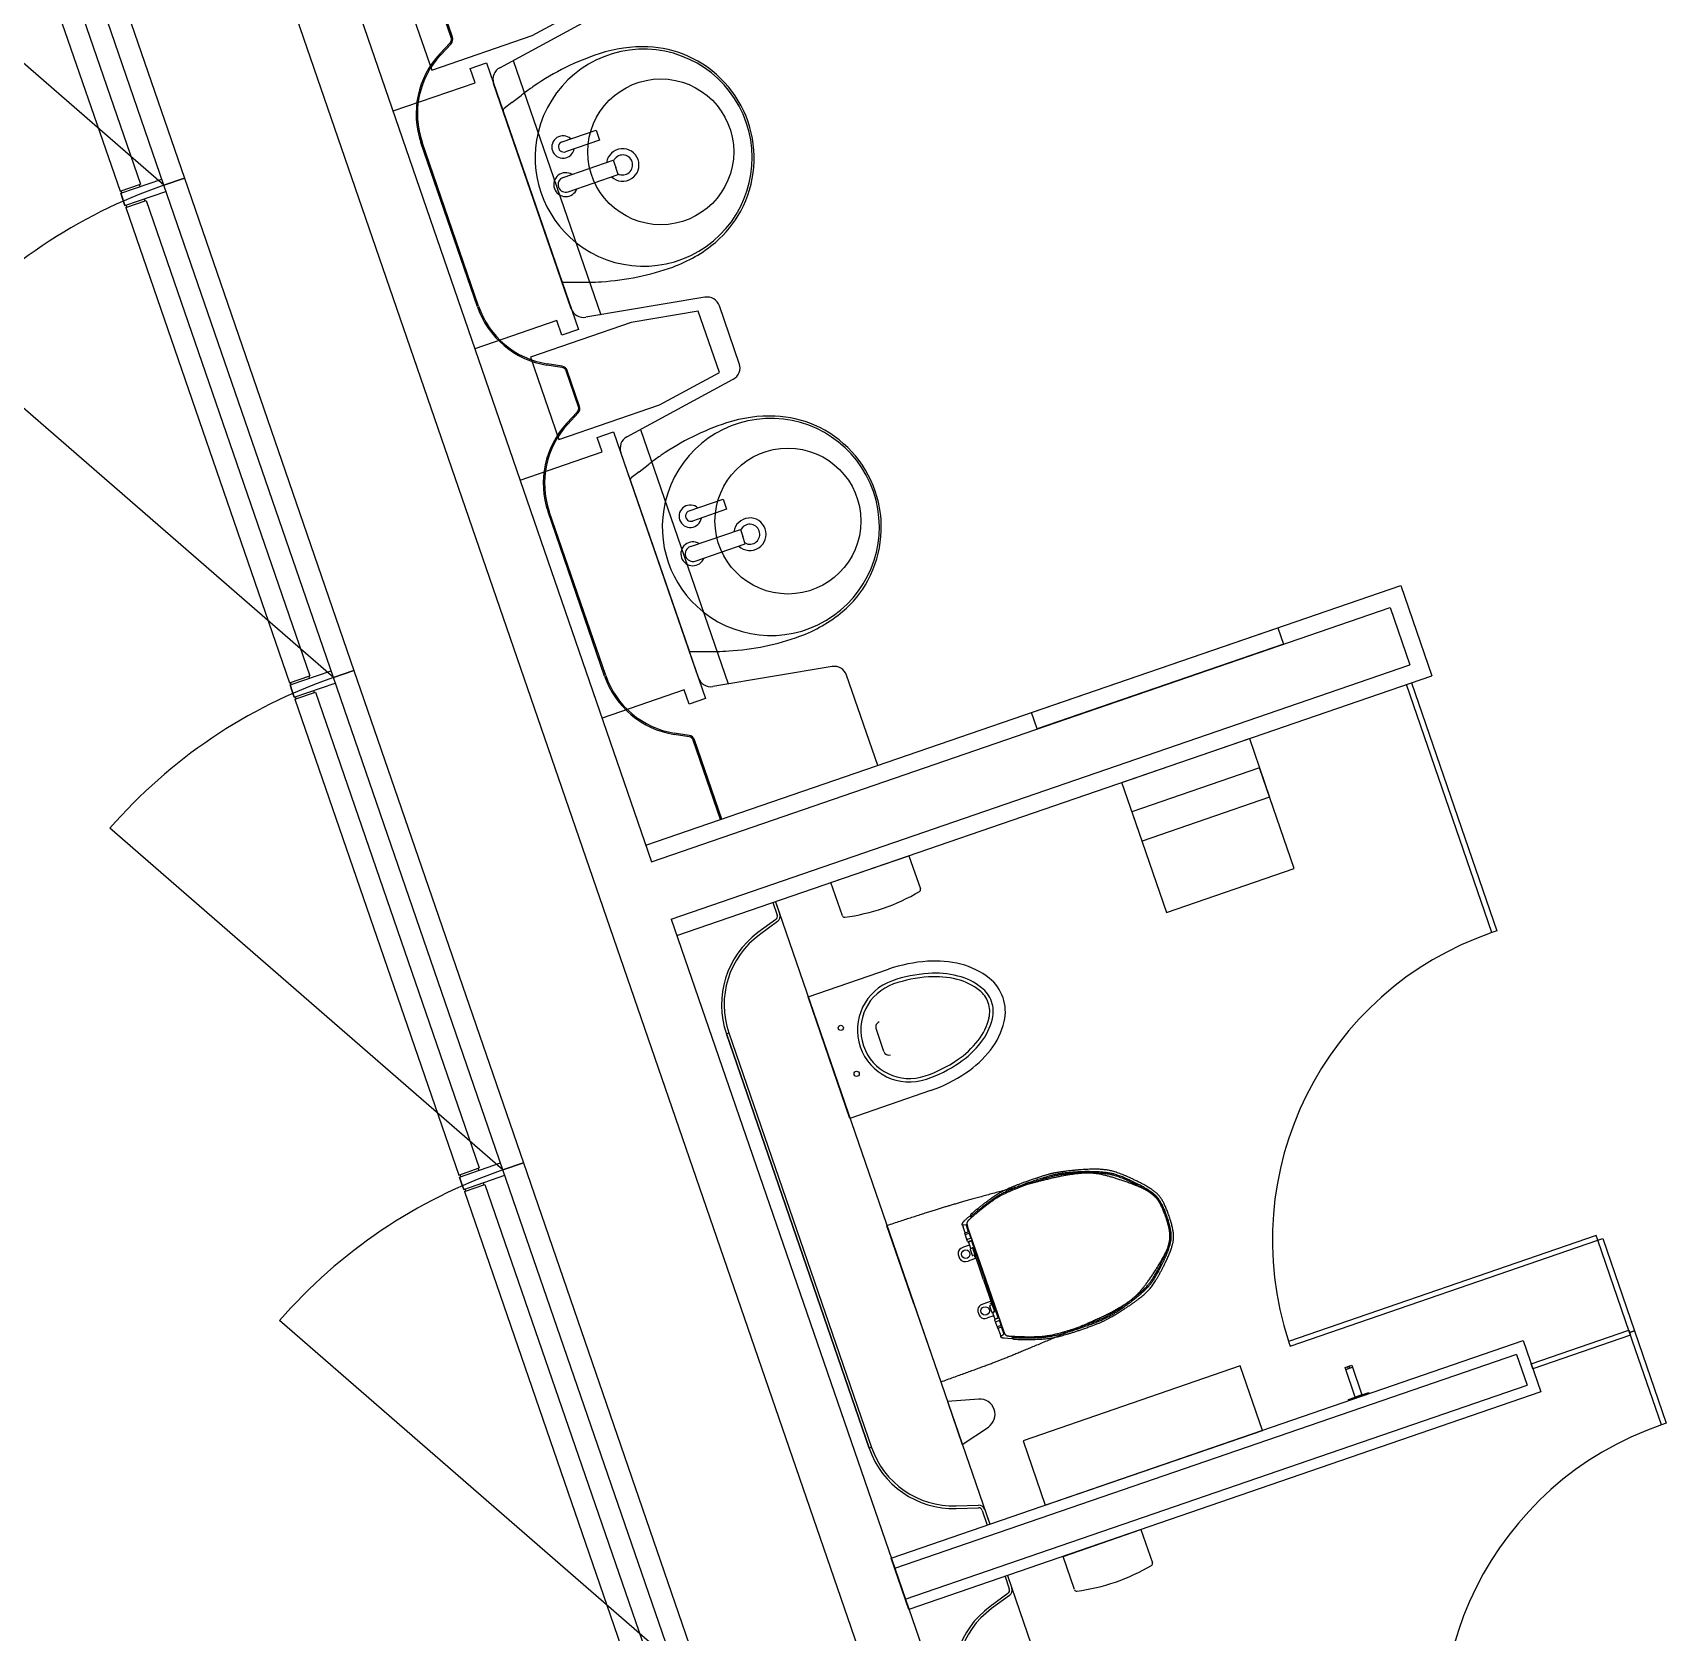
# Model space of a CAD drawing. Extents: x 809431 to 809707, y 818703 to 819368.
# Drawn here: x 809469.479 to 809473.244, y 819279.911 to 819283.598 of the extents above; entities that cross this region are included whole.
import ezdxf

# ---------------------------------------------------------------- set-up
doc = ezdxf.new("R2010")
doc.units = 0
for name, color, linetype in [('MAJ221__', 7, 'Continuous'), ('MAJ322__', 7, 'Continuous'), ('MAJ325__', 7, 'Continuous'), ('MAJ342__', 7, 'Continuous'), ('MAJ421__', 7, 'Continuous'), ('MAJ740__', 7, 'Continuous')]:
    doc.layers.add(name, color=color, linetype=linetype)

msp = doc.modelspace()

# ---------------------------------------------------------------- linework, layer by layer
at = {"layer": 'MAJ221__'}
for p, q in [((809469.7245, 819284.6863), (809472.9215, 819275.4015)), ((809469.9024, 819284.5995), (809470.9052, 819281.6873)), ((809470.9052, 819281.6873), (809472.6071, 819282.2734)), ((809472.6071, 819282.2734), (809472.6527, 819282.141)), ((809470.9507, 819281.555), (809472.6527, 819282.141)), ((809470.9507, 819281.555), (809473.0539, 819275.447)), ((809472.8984, 819280.552), (809471.4654, 819280.0588)), ((809472.8984, 819280.552), (809472.9228, 819280.4812)), ((809471.4898, 819279.988), (809472.9228, 819280.4812)), ((809471.4654, 819280.0588), (809471.4898, 819279.988))]:
    msp.add_line(p, q, dxfattribs=at)
at = {"layer": 'MAJ322__'}
for p, q in [((809469.7813, 819283.2464), (809468.8757, 819284.0337)), ((809470.172, 819282.1118), (809469.2664, 819282.899)), ((809470.5627, 819280.9772), (809469.6571, 819281.7644)), ((809470.9534, 819279.8425), (809470.0477, 819280.6298))]:
    msp.add_line(p, q, dxfattribs=at)
for centre in [(809470.172, 819282.1118), (809470.5627, 819280.9772), (809470.9534, 819279.8425)]:
    msp.add_arc(centre, 1.2, 109, 139, dxfattribs=at)
at = {"layer": 'MAJ325__'}
for points in [[(809469.7813, 819283.2464), (809469.3907, 819284.381), (809469.4379, 819284.3973), (809469.8286, 819283.2627)], [(809470.172, 819282.1118), (809469.7813, 819283.2464), (809469.8286, 819283.2627), (809470.2193, 819282.1281)], [(809470.5627, 819280.9772), (809470.172, 819282.1118), (809470.2193, 819282.1281), (809470.61, 819280.9934)], [(809472.8418, 819281.5241), (809472.6449, 819282.096), (809472.6562, 819282.0999), (809472.8531, 819281.528)], [(809470.9534, 819279.8425), (809470.5627, 819280.9772), (809470.61, 819280.9934), (809471.0007, 819279.8588)], [(809473.086, 819280.815), (809473.0821, 819280.8263), (809472.3729, 819280.5821), (809472.3768, 819280.5708)], [(809473.0973, 819280.8189), (809473.1706, 819280.6061), (809473.1592, 819280.6022), (809473.086, 819280.815)], [(809473.1612, 819280.5965), (809472.9362, 819280.519), (809472.9322, 819280.5304), (809473.1573, 819280.6079)], [(809473.1706, 819280.6061), (809473.2438, 819280.3934), (809473.2325, 819280.3895), (809473.1592, 819280.6022)]]:
    msp.add_lwpolyline(points, close=True, dxfattribs=at)
for centre in [(809473.086, 819280.815), (809473.4767, 819279.6803)]:
    msp.add_arc(centre, 0.75, 109, 198.0833, dxfattribs=at)
at = {"layer": 'MAJ342__'}
for p, q in [((809469.3499, 819284.3458), (809469.7276, 819283.249)), ((809469.3026, 819284.3296), (809469.6803, 819283.2328)), ((809469.6803, 819283.2328), (809469.7276, 819283.249)), ((809469.6819, 819283.228), (809469.7765, 819283.2606)), ((809469.6819, 819283.228), (809469.7765, 819283.2606)), ((809469.7247, 819283.2481), (809469.7264, 819283.2433)), ((809469.6917, 819283.1997), (809469.6819, 819283.228)), ((809469.6819, 819283.228), (809469.6917, 819283.1997)), ((809469.6819, 819283.228), (809469.6868, 819283.2138)), ((809469.6868, 819283.2138), (809469.6819, 819283.228)), ((809469.6847, 819283.229), (809469.6831, 819283.2337)), ((809469.6917, 819283.1997), (809469.7862, 819283.2322)), ((809469.6933, 819283.1949), (809469.7406, 819283.2112)), ((809469.7361, 819283.215), (809469.7377, 819283.2102)), ((809469.7406, 819283.2112), (809470.1178, 819282.1158)), ((809469.6933, 819283.1949), (809470.0705, 819282.0995)), ((809469.6961, 819283.1959), (809469.6945, 819283.2006)), ((809470.0705, 819282.0995), (809470.1178, 819282.1158)), ((809470.0721, 819282.0948), (809470.1667, 819282.1273)), ((809470.1149, 819282.1148), (809470.1166, 819282.1101)), ((809470.0721, 819282.0948), (809470.077, 819282.0806)), ((809470.077, 819282.0806), (809470.0721, 819282.0948)), ((809470.075, 819282.0958), (809470.0733, 819282.1005)), ((809470.0819, 819282.0664), (809470.077, 819282.0806)), ((809470.077, 819282.0806), (809470.0819, 819282.0664)), ((809470.0819, 819282.0664), (809470.1764, 819282.099)), ((809470.0835, 819282.0617), (809470.1308, 819282.078)), ((809470.1263, 819282.0817), (809470.128, 819282.077)), ((809470.1308, 819282.078), (809470.5083, 819280.9816)), ((809470.0835, 819282.0617), (809470.461, 819280.9653)), ((809470.0863, 819282.0627), (809470.0847, 819282.0674)), ((809470.461, 819280.9653), (809470.5083, 819280.9816)), ((809470.4627, 819280.9606), (809470.5572, 819280.9931)), ((809470.5055, 819280.9806), (809470.5071, 819280.9759)), ((809470.4627, 819280.9606), (809470.4675, 819280.9464)), ((809470.4675, 819280.9464), (809470.4627, 819280.9606)), ((809470.4655, 819280.9616), (809470.4639, 819280.9663)), ((809470.4724, 819280.9322), (809470.4675, 819280.9464)), ((809470.4675, 819280.9464), (809470.4724, 819280.9322)), ((809470.4724, 819280.9322), (809470.567, 819280.9648)), ((809470.474, 819280.9275), (809470.5213, 819280.9438)), ((809470.5169, 819280.9475), (809470.5185, 819280.9428)), ((809470.5213, 819280.9438), (809470.8988, 819279.8474)), ((809470.474, 819280.9275), (809470.8516, 819279.8311)), ((809470.4769, 819280.9285), (809470.4753, 819280.9332))]:
    msp.add_line(p, q, dxfattribs=at)
at = {"layer": 'MAJ421__'}
for p, q in [((809470.4436, 819283.5868), (809470.4151, 819283.6695)), ((809470.4464, 819283.5878), (809470.418, 819283.6705)), ((809470.4171, 819283.5491), (809470.441, 819283.5747)), ((809470.4193, 819283.5471), (809470.4432, 819283.5727)), ((809470.5039, 819282.9664), (809470.3737, 819283.3446)), ((809470.5067, 819282.9674), (809470.3765, 819283.3456)), ((809470.6987, 819282.8265), (809470.6641, 819282.832)), ((809470.6991, 819282.8295), (809470.6645, 819282.8349)), ((809470.7366, 819282.7359), (809470.7081, 819282.8185)), ((809470.7394, 819282.7369), (809470.711, 819282.8195)), ((809470.7101, 819282.6982), (809470.734, 819282.7238)), ((809470.7123, 819282.6961), (809470.7362, 819282.7217)), ((809470.7969, 819282.1154), (809470.6667, 819282.4936)), ((809470.7997, 819282.1164), (809470.6695, 819282.4946)), ((809470.8921, 819281.7252), (809472.6319, 819282.3242)), ((809472.6319, 819282.3242), (809472.7035, 819282.1162)), ((809470.9638, 819281.5171), (809472.7035, 819282.1162)), ((809470.9917, 819281.9755), (809470.9571, 819281.981)), ((809470.9921, 819281.9785), (809470.9575, 819281.984)), ((809471.0642, 819281.7844), (809471.0011, 819281.9676)), ((809471.0671, 819281.7854), (809471.004, 819281.9686)), ((809471.185, 819281.5933), (809471.195, 819281.5644)), ((809471.1907, 819281.5953), (809471.2006, 819281.5664)), ((809471.1918, 819281.5542), (809471.1505, 819281.524)), ((809471.1953, 819281.5494), (809471.1541, 819281.5191)), ((809471.0776, 819281.2908), (809471.4065, 819280.3358)), ((809471.0833, 819281.2928), (809471.4121, 819280.3378)), ((809471.4577, 819280.0823), (809472.9138, 819280.5838)), ((809472.9138, 819280.5838), (809472.9546, 819280.4656)), ((809472.9546, 819280.4656), (809471.4984, 819279.964)), ((809471.6073, 819280.203), (809471.6584, 819280.2045)), ((809471.6074, 819280.197), (809471.6586, 819280.1986)), ((809471.6673, 819280.1925), (809471.679, 819280.1585)), ((809471.673, 819280.1944), (809471.6847, 819280.1605)), ((809471.4984, 819279.964), (809471.4577, 819280.0823)), ((809471.7198, 819280.0402), (809471.7297, 819280.0114)), ((809471.7254, 819280.0422), (809471.7354, 819280.0133)), ((809471.7265, 819280.0012), (809471.6853, 819279.9709)), ((809471.7301, 819279.9963), (809471.6888, 819279.9661))]:
    msp.add_line(p, q, dxfattribs=at)
for centre, radius, start, end in [((809470.4322, 819283.5829), 0.012, 317, 19), ((809470.4322, 819283.5829), 0.015, 317, 19), ((809470.5656, 819283.4107), 0.203, 137, 199), ((809470.5656, 819283.4107), 0.2, 137, 199), ((809470.6958, 819283.0325), 0.203, 199, 261), ((809470.6958, 819283.0325), 0.2, 199, 261), ((809470.6968, 819282.8146), 0.012, 19, 81), ((809470.6968, 819282.8146), 0.015, 19, 81), ((809470.7253, 819282.732), 0.012, 317, 19), ((809470.7253, 819282.732), 0.015, 317, 19), ((809470.8586, 819282.5597), 0.203, 137, 199), ((809470.8586, 819282.5597), 0.2, 137, 199), ((809470.9888, 819282.1815), 0.203, 199, 261), ((809470.9888, 819282.1815), 0.2, 199, 261), ((809470.9898, 819281.9637), 0.012, 19, 81), ((809470.9898, 819281.9637), 0.015, 19, 81), ((809471.1864, 819281.5615), 0.009, 306.2707, 19), ((809471.1864, 819281.5615), 0.015, 306.2707, 19), ((809471.2724, 819281.3579), 0.206, 126.2707, 199), ((809471.2724, 819281.3579), 0.2, 126.2707, 199), ((809471.6012, 819280.4029), 0.206, 199, 271.7292), ((809471.6012, 819280.4029), 0.2, 199, 271.7292), ((809471.6588, 819280.1896), 0.015, 19, 91.7292), ((809471.6588, 819280.1896), 0.009, 19, 91.7292), ((809471.7212, 819280.0084), 0.009, 306.2707, 19), ((809471.7212, 819280.0084), 0.015, 306.2707, 19), ((809471.8072, 819279.8048), 0.206, 126.2707, 199), ((809471.8072, 819279.8048), 0.2, 126.2707, 199)]:
    msp.add_arc(centre, radius, start, end, dxfattribs=at)
at = {"layer": 'MAJ740__'}
for p, q in [((809470.3333, 819283.7013), (809470.3987, 819283.5114)), ((809470.6304, 819283.5912), (809470.7685, 819283.6661)), ((809470.5554, 819283.5173), (809470.8004, 819283.6501)), ((809470.3987, 819283.5114), (809470.6304, 819283.5912)), ((809470.5865, 819283.5342), (809470.7884, 819282.948)), ((809470.7201, 819282.9619), (809470.5413, 819283.4812)), ((809470.5836, 819283.437), (809470.5656, 819283.4231)), ((809470.5836, 819283.437), (809470.6045, 819283.4533)), ((809470.5636, 819283.4164), (809470.6978, 819283.0268)), ((809470.7035, 819283.0227), (809470.7262, 819283.0228)), ((809470.7262, 819283.0228), (809470.7527, 819283.0229)), ((809471.0282, 819282.9883), (809470.7534, 819282.9421)), ((809471.0129, 819282.9561), (809470.858, 819282.9301)), ((809471.0615, 819282.8151), (809471.0129, 819282.9561)), ((809471.1074, 819282.8353), (809471.0616, 819282.9685)), ((809470.858, 819282.9301), (809470.6263, 819282.8503)), ((809470.6263, 819282.8503), (809470.6917, 819282.6605)), ((809470.8484, 819282.6664), (809471.0934, 819282.7992)), ((809470.9234, 819282.7402), (809471.0615, 819282.8151)), ((809470.6917, 819282.6605), (809470.9234, 819282.7402)), ((809470.8795, 819282.6833), (809471.0814, 819282.097)), ((809471.0131, 819282.111), (809470.8343, 819282.6302)), ((809470.8766, 819282.586), (809470.8976, 819282.6023)), ((809470.8566, 819282.5654), (809470.9908, 819282.1758)), ((809470.8766, 819282.586), (809470.8586, 819282.5721)), ((809470.9965, 819282.1717), (809471.0192, 819282.1718)), ((809471.0192, 819282.1718), (809471.0457, 819282.1719)), ((809471.3213, 819282.1373), (809471.0464, 819282.0912)), ((809471.4264, 819281.9091), (809471.3546, 819282.1175)), ((809471.1907, 819281.5953), (809471.6847, 819280.1605)), ((809471.6251, 819280.8587), (809471.6377, 819280.8704)), ((809471.5096, 819280.6686), (809471.4477, 819280.8486)), ((809471.6214, 819280.8507), (809471.6301, 819280.8513)), ((809471.6278, 819280.8324), (809471.6231, 819280.8461)), ((809471.6336, 819280.8125), (809471.6272, 819280.8312)), ((809471.6278, 819280.8324), (809471.6345, 819280.8347)), ((809471.6291, 819280.8287), (809471.6363, 819280.8312)), ((809471.6351, 819280.836), (809471.6307, 819280.8488)), ((809471.6753, 819280.7254), (809471.6334, 819280.8471)), ((809471.6407, 819280.8212), (809471.6375, 819280.8305)), ((809471.6378, 819280.8038), (809471.6238, 819280.7989)), ((809471.633, 819280.8175), (809471.6401, 819280.8199)), ((809471.6349, 819280.8119), (809471.6416, 819280.8142)), ((809471.6356, 819280.8103), (809471.6401, 819280.7972)), ((809471.6362, 819280.8116), (809471.6427, 819280.8138)), ((809471.6394, 819280.7944), (809471.6443, 819280.7804)), ((809471.6451, 819280.7974), (809471.64, 819280.7956)), ((809471.6413, 819280.7966), (809471.6441, 819280.7976)), ((809471.6428, 819280.8135), (809471.6734, 819280.7247)), ((809471.6705, 819280.724), (809471.6454, 819280.797)), ((809471.6534, 819280.7736), (809471.6347, 819280.7671)), ((809471.6507, 819280.7815), (809471.6455, 819280.7797)), ((809471.6504, 819280.7777), (809471.6493, 819280.781)), ((809471.6495, 819280.7774), (809471.6518, 819280.7782)), ((809471.6495, 819280.7774), (809471.6496, 819280.7769)), ((809471.6503, 819280.7766), (809471.6522, 819280.7773)), ((809471.6705, 819280.724), (809471.6956, 819280.6511)), ((809471.7038, 819280.6364), (809471.6732, 819280.7253)), ((809471.6751, 819280.7259), (809471.717, 819280.6042)), ((809471.5096, 819280.6686), (809471.5716, 819280.4887)), ((809471.6875, 819280.6745), (809471.6688, 819280.668)), ((809471.6893, 819280.6495), (809471.6845, 819280.6635)), ((809471.6903, 819280.6665), (809471.6851, 819280.6647)), ((809471.6868, 819280.669), (809471.6866, 819280.6695)), ((809471.6868, 819280.669), (809471.6891, 819280.6698)), ((809471.6869, 819280.6701), (809471.6888, 819280.6708)), ((809471.6877, 819280.6693), (809471.6889, 819280.666)), ((809471.6956, 819280.6506), (809471.6906, 819280.6488)), ((809471.6961, 819280.6345), (809471.6916, 819280.6476)), ((809471.6922, 819280.6489), (809471.695, 819280.6498)), ((809471.6938, 819280.6411), (809471.6798, 819280.6362)), ((809471.6959, 819280.6316), (809471.7023, 819280.6129)), ((809471.6965, 819280.6329), (809471.7032, 819280.6352)), ((809471.6973, 819280.6339), (809471.7039, 819280.6362)), ((809471.6984, 819280.6273), (809471.7056, 819280.6298)), ((809471.7023, 819280.6161), (809471.7095, 819280.6185)), ((809471.7036, 819280.6123), (809471.7103, 819280.6146)), ((809471.7036, 819280.6123), (809471.7083, 819280.5987)), ((809471.7069, 819280.6291), (809471.7101, 819280.6198)), ((809471.7115, 819280.614), (809471.716, 819280.6012)), ((809471.7098, 819280.594), (809471.717, 819280.5988)), ((809471.7177, 819280.59), (809471.7348, 819280.5885)), ((809472.5053, 819280.5172), (809472.5204, 819280.5224)), ((809471.6593, 819280.4488), (809471.5871, 819280.4436)), ((809471.5871, 819280.4436), (809471.6213, 819280.3443)), ((809471.6213, 819280.3443), (809471.6814, 819280.3846)), ((809471.7254, 819280.0422), (809472.0754, 819279.0258))]:
    msp.add_line(p, q, dxfattribs=at)
for points in [[(809470.3094, 819283.4176), (809470.4985, 819283.4828), (809470.4871, 819283.5158), (809470.5249, 819283.5289), (809470.7365, 819282.9143), (809470.6987, 819282.9013), (809470.6873, 819282.9344), (809470.4982, 819282.8692)], [(809470.6989, 819283.3467), (809470.7773, 819283.3737), (809470.7853, 819283.3505), (809470.7068, 819283.3235)], [(809470.7016, 819283.2645), (809470.8169, 819283.3042), (809470.8226, 819283.2877)], [(809470.713, 819283.2314), (809470.8283, 819283.2711), (809470.8226, 819283.2877)], [(809470.6024, 819282.5667), (809470.7915, 819282.6318), (809470.7801, 819282.6649), (809470.8179, 819282.6779), (809471.0295, 819282.0633), (809470.9917, 819282.0503), (809470.9803, 819282.0834), (809470.7912, 819282.0183)], [(809470.9919, 819282.4957), (809471.0703, 819282.5227), (809471.0783, 819282.4996), (809470.9999, 819282.4726)], [(809470.9946, 819282.4135), (809471.11, 819282.4532), (809471.1157, 819282.4367)], [(809471.006, 819282.3804), (809471.1213, 819282.4202), (809471.1157, 819282.4367)], [(809471.3187, 819281.6394), (809471.4984, 819281.7012), (809471.5247, 819281.6247)], [(809471.3451, 819281.5628), (809471.3187, 819281.6394)], [(809471.2661, 819281.3759), (809471.4515, 819281.4397)], [(809471.5478, 819281.1598), (809471.3625, 819281.096), (809471.2661, 819281.3759)], [(809471.4407, 819281.2499), (809471.4225, 819281.3028)], [(809471.8535, 819280.0863), (809472.0331, 819280.1482), (809472.0595, 819280.0717)], [(809471.8798, 819280.0098), (809471.8535, 819280.0863)]]:
    msp.add_lwpolyline(points, dxfattribs=at)
for points in [[(809471.781, 819282.0312), (809472.3483, 819282.2266), (809472.3613, 819282.1887), (809471.794, 819281.9934)], [(809472.3297, 819281.8363), (809472.0357, 819281.735), (809471.9891, 819281.8702), (809472.2832, 819281.9715)], [(809472.3864, 819281.6717), (809472.3065, 819281.9039), (809472.0124, 819281.8026), (809472.0923, 819281.5705)], [(809471.4065, 819280.3358), (809471.0776, 819281.2908), (809471.0833, 819281.2928), (809471.4121, 819280.3378)], [(809472.3129, 819280.3768), (809472.2618, 819280.5253), (809471.7616, 819280.3531), (809471.8127, 819280.2046)], [(809472.512, 819280.4454), (809472.511, 819280.4483), (809472.5271, 819280.4538), (809472.5037, 819280.5219), (809472.5188, 819280.5271), (809472.5422, 819280.459), (809472.5583, 819280.4645), (809472.5593, 819280.4617)], [(809472.5188, 819280.5271), (809472.5422, 819280.459), (809472.5271, 819280.4538), (809472.5037, 819280.5219)], [(809472.511, 819280.5191), (809472.5093, 819280.5238), (809472.5131, 819280.5251), (809472.5147, 819280.5204)], [(809472.512, 819280.4454), (809472.511, 819280.4483), (809472.5583, 819280.4645), (809472.5593, 819280.4617)]]:
    msp.add_lwpolyline(points, close=True, dxfattribs=at)
for centre, radius in [((809470.9265, 819283.3234), 0.1681), ((809471.2195, 819282.4725), 0.1681), ((809471.3413, 819281.3045), 0.006), ((809471.3778, 819281.1986), 0.006), ((809471.6292, 819280.783), 0.00989), ((809471.6743, 819280.6521), 0.00989)]:
    msp.add_circle(centre, radius, dxfattribs=at)
for centre, radius, start, end in [((809470.9693, 819282.9879), 0.5912, 108.1913, 124.4765), ((809470.8871, 819283.3099), 0.2501, 231.3809, 166.6191), ((809470.8849, 819283.2447), 0.3208, 87.7834, 108.1913), ((809470.8877, 819283.3165), 0.249, 66.3393, 87.7834), ((809470.8844, 819283.3089), 0.2573, 19.0002, 66.3393), ((809470.5697, 819283.491), 0.03, 118.4623, 199), ((809471.0052, 819282.9356), 0.6546, 124.4765, 126.8835), ((809471.0052, 819282.9356), 0.6546, 126.8835, 127.7418), ((809470.5693, 819283.4184), 0.006, 127.7977, 199), ((809470.8844, 819283.3089), 0.2573, 331.6607, 18.9998), ((809470.8871, 819283.3099), 0.2501, 166.6191, 231.3809), ((809470.7013, 819283.3346), 0.0259, 47.2201, 350.78), ((809470.7028, 819283.3351), 0.0122, 108.601, 289.399), ((809470.8387, 819283.2932), 0.0375, 226.8189, 171.1827), ((809470.8387, 819283.2932), 0.023, 241.3264, 156.6737), ((809470.7073, 819283.2479), 0.0275, 58.5212, 199), ((809470.7073, 819283.2479), 0.0275, 199, 339.4788), ((809470.7073, 819283.2479), 0.0175, 109, 199), ((809470.7073, 819283.2479), 0.0175, 199, 289), ((809470.8916, 819283.305), 0.249, 310.2166, 331.6607), ((809470.8453, 819283.3598), 0.3208, 289.8088, 310.2166), ((809470.7537, 819283.6142), 0.5912, 273.5235, 289.8087), ((809470.7035, 819283.0287), 0.006, 199, 270.2023), ((809470.7498, 819283.6775), 0.6546, 270.2582, 271.1165), ((809470.7498, 819283.6775), 0.6546, 271.1165, 273.5235), ((809471.0332, 819282.9587), 0.03, 19, 99.5377), ((809470.7485, 819282.9717), 0.03, 199, 279.5377), ((809471.0791, 819282.8256), 0.03, 298.4623, 19), ((809471.1779, 819282.3938), 0.3208, 87.7834, 108.1913), ((809471.1807, 819282.4655), 0.249, 66.3393, 87.7834), ((809471.2623, 819282.1369), 0.5912, 108.1913, 124.4765), ((809471.1801, 819282.4589), 0.2501, 231.3809, 166.6191), ((809471.1774, 819282.458), 0.2573, 19.0002, 66.3393), ((809470.8627, 819282.64), 0.03, 118.4623, 199), ((809471.2982, 819282.0846), 0.6546, 126.8835, 127.7418), ((809471.2982, 819282.0846), 0.6546, 124.4765, 126.8835), ((809470.8623, 819282.5674), 0.006, 127.7977, 199), ((809471.1774, 819282.458), 0.2573, 331.6607, 18.9998), ((809471.1801, 819282.4589), 0.2501, 166.6191, 231.3809), ((809470.9944, 819282.4836), 0.0259, 47.2201, 350.78), ((809470.9958, 819282.4841), 0.0122, 108.601, 289.399), ((809471.1317, 819282.4422), 0.0375, 226.8189, 171.1827), ((809471.1317, 819282.4422), 0.023, 241.3264, 156.6737), ((809471.0003, 819282.397), 0.0275, 58.5212, 199), ((809471.0003, 819282.397), 0.0175, 109, 199), ((809471.0003, 819282.397), 0.0275, 199, 339.4788), ((809471.0003, 819282.397), 0.0175, 199, 289), ((809471.1847, 819282.454), 0.249, 310.2166, 331.6607), ((809471.1383, 819282.5089), 0.3208, 289.8088, 310.2166), ((809471.0467, 819282.7632), 0.5912, 273.5235, 289.8087), ((809470.9965, 819282.1777), 0.006, 199, 270.2023), ((809471.0428, 819282.8265), 0.6546, 270.2582, 271.1165), ((809471.0428, 819282.8265), 0.6546, 271.1165, 273.5235), ((809471.0415, 819282.1207), 0.03, 199, 279.5377), ((809471.3262, 819282.1077), 0.03, 19, 99.5377), ((809471.52, 819281.6231), 0.005, 300.5046, 19), ((809471.2909, 819282.0119), 0.4563, 277.4954, 300.5046), ((809471.3498, 819281.5645), 0.005, 199, 277.4954), ((809471.5654, 819281.1088), 0.35, 93.9505, 109), ((809471.5583, 819281.2116), 0.2469, 76.0115, 93.9505), ((809471.5764, 819281.2843), 0.172, 51.5425, 76.0115), ((809471.4996, 819281.2998), 0.12, 109, 289), ((809471.4996, 819281.2998), 0.112, 109, 289), ((809471.5654, 819281.1088), 0.322, 93.9505, 109), ((809471.5654, 819281.1088), 0.314, 93.9505, 109), ((809471.5583, 819281.2116), 0.2189, 76.0115, 93.9505), ((809471.5583, 819281.2116), 0.2109, 76.0115, 93.9505), ((809471.5764, 819281.2843), 0.136, 51.5425, 76.0115), ((809471.5764, 819281.2843), 0.144, 51.5425, 76.0115), ((809471.6222, 819281.342), 0.0704, 19, 51.5425), ((809471.6222, 819281.342), 0.0984, 19, 51.5425), ((809471.6222, 819281.342), 0.0624, 19, 51.5425), ((809471.6222, 819281.342), 0.0624, 346.4575, 19), ((809471.6222, 819281.342), 0.0704, 346.4575, 19), ((809471.6222, 819281.342), 0.0984, 346.4575, 19), ((809471.5507, 819281.3592), 0.136, 321.9885, 346.4575), ((809471.5507, 819281.3592), 0.144, 321.9885, 346.4575), ((809471.5507, 819281.3592), 0.172, 321.9885, 346.4575), ((809471.4338, 819281.3067), 0.012, 109, 199), ((809471.452, 819281.2538), 0.012, 199, 289), ((809471.4916, 819281.4054), 0.2109, 304.0495, 321.9885), ((809471.4916, 819281.4054), 0.2189, 304.0495, 321.9885), ((809471.4916, 819281.4054), 0.2469, 304.0495, 321.9885), ((809471.4339, 819281.4908), 0.314, 289, 304.0495), ((809471.4339, 819281.4908), 0.322, 289, 304.0495), ((809471.4339, 819281.4908), 0.35, 289, 304.0495), ((809471.6618, 819280.4138), 0.0351, 303.8617, 94.1385), ((809471.8257, 819280.4588), 0.4563, 277.4954, 300.5046), ((809472.0547, 819280.07), 0.005, 300.5046, 19), ((809471.8846, 819280.0114), 0.005, 199, 277.4954)]:
    msp.add_arc(centre, radius, start, end, dxfattribs=at)
for points, degree in [([(809471.7838, 819280.9478), (809471.73, 819280.9293), (809471.6804, 819280.9005), (809471.6376, 819280.863)], 2), ([(809471.7828, 819280.9507), (809471.7316, 819280.933), (809471.6841, 819280.9061), (809471.6426, 819280.8712)], 2), ([(809471.7824, 819280.955), (809471.7315, 819280.9375), (809471.6842, 819280.9108), (809471.6428, 819280.8764)], 2), ([(809471.8145, 819280.9547), (809471.7861, 819280.9477), (809471.7577, 819280.9404), (809471.7295, 819280.9329)], 2), ([(809471.8788, 819280.9761), (809471.8459, 819280.9728), (809471.8136, 819280.9657), (809471.7824, 819280.955)], 2), ([(809471.9004, 819280.9731), (809471.8604, 819280.9713), (809471.8208, 819280.9637), (809471.7828, 819280.9506)], 2), ([(809471.9006, 819280.9702), (809471.8608, 819280.9683), (809471.8215, 819280.9608), (809471.7838, 819280.9478)], 2), ([(809472.023, 819280.9405), (809471.9567, 819280.9669), (809471.8838, 819280.9719), (809471.8145, 819280.9547)], 2), ([(809472.0321, 819280.9471), (809471.9848, 819280.9713), (809471.9316, 819280.9813), (809471.8788, 819280.9761)], 2), ([(809472.0311, 819280.9417), (809471.9908, 819280.9629), (809471.9459, 819280.9737), (809471.9004, 819280.9731)], 2), ([(809472.0297, 819280.9391), (809471.9899, 819280.96), (809471.9455, 819280.9707), (809471.9005, 819280.9702)], 2), ([(809472.0978, 819280.8711), (809472.0866, 819280.9041), (809472.063, 819280.9313), (809472.0321, 819280.9471)], 2), ([(809471.7295, 819280.9329), (809471.6347, 819280.9076), (809471.5407, 819280.8795), (809471.4477, 819280.8486)], 2), ([(809472.0912, 819280.8689), (809472.08, 819280.9015), (809472.055, 819280.9277), (809472.023, 819280.9405)], 2), ([(809472.0904, 819280.8683), (809472.0799, 819280.8988), (809472.0582, 819280.9241), (809472.0297, 819280.9391)], 2), ([(809472.0932, 819280.8693), (809472.0825, 819280.9004), (809472.0602, 819280.9263), (809472.0311, 819280.9417)], 2), ([(809471.6377, 819280.8704), (809471.6394, 819280.8698), (809471.6413, 819280.8701), (809471.6426, 819280.8712)], 2), ([(809471.6428, 819280.8764), (809471.6409, 819280.8749), (809471.6399, 819280.8725), (809471.6399, 819280.8701)], 2), ([(809472.0815, 819280.7705), (809472.0989, 819280.8003), (809472.1024, 819280.8362), (809472.0912, 819280.8689)], 2), ([(809472.086, 819280.7757), (809472.0992, 819280.8051), (809472.1007, 819280.8384), (809472.0902, 819280.8689)], 2), ([(809472.0887, 819280.7745), (809472.1022, 819280.8046), (809472.1037, 819280.8387), (809472.093, 819280.8698)], 2), ([(809472.0928, 819280.7708), (809472.1074, 819280.8023), (809472.1092, 819280.8383), (809472.0978, 819280.8711)], 2), ([(809471.6204, 819280.852), (809471.6202, 819280.8515), (809471.6204, 819280.8509), (809471.6209, 819280.8507), (809471.6211, 819280.8507), (809471.6212, 819280.8506), (809471.6214, 819280.8507)], 3), ([(809471.6251, 819280.8587), (809471.6231, 819280.8568), (809471.6215, 819280.8546), (809471.6204, 819280.852)], 2), ([(809471.622, 819280.8507), (809471.6222, 819280.8491), (809471.6226, 819280.8476), (809471.6231, 819280.8461)], 2), ([(809471.6278, 819280.8324), (809471.6273, 819280.8323), (809471.627, 819280.8317), (809471.6272, 819280.8312)], 2), ([(809471.6301, 819280.8513), (809471.6302, 819280.8505), (809471.6304, 819280.8496), (809471.6307, 819280.8488)], 2), ([(809471.6376, 819280.863), (809471.6331, 819280.8591), (809471.6314, 819280.8528), (809471.6334, 819280.8471)], 2), ([(809471.6345, 819280.8347), (809471.635, 819280.8349), (809471.6353, 819280.8355), (809471.6351, 819280.836)], 2), ([(809471.6375, 819280.8305), (809471.6373, 819280.8311), (809471.6368, 819280.8313), (809471.6363, 819280.8312), (809471.6363, 819280.8312), (809471.6363, 819280.8312), (809471.6363, 819280.8312)], 3), ([(809471.6238, 819280.7989), (809471.615, 819280.7959), (809471.6103, 819280.7863), (809471.6133, 819280.7776), (809471.6164, 819280.7688), (809471.6259, 819280.7641), (809471.6347, 819280.7671)], 3), ([(809471.6278, 819280.8293), (809471.628, 819280.8288), (809471.6286, 819280.8285), (809471.6291, 819280.8287)], 2), ([(809471.633, 819280.8175), (809471.6324, 819280.8173), (809471.6322, 819280.8167), (809471.6323, 819280.8162)], 2), ([(809471.6336, 819280.8125), (809471.6338, 819280.812), (809471.6344, 819280.8117), (809471.6349, 819280.8119)], 2), ([(809471.6362, 819280.8116), (809471.6356, 819280.8114), (809471.6354, 819280.8108), (809471.6356, 819280.8103)], 2), ([(809471.64, 819280.7956), (809471.6395, 819280.7955), (809471.6393, 819280.7949), (809471.6394, 819280.7944)], 2), ([(809471.6401, 819280.8199), (809471.6406, 819280.8201), (809471.6409, 819280.8207), (809471.6407, 819280.8212)], 2), ([(809471.6401, 819280.7972), (809471.6402, 819280.7967), (809471.6408, 819280.7964), (809471.6413, 819280.7966)], 2), ([(809471.6428, 819280.8135), (809471.6426, 819280.8141), (809471.6421, 819280.8143), (809471.6416, 819280.8142)], 2), ([(809471.6454, 819280.797), (809471.6452, 819280.7975), (809471.6446, 819280.7977), (809471.6441, 819280.7976)], 2), ([(809471.6443, 819280.7804), (809471.6444, 819280.7798), (809471.645, 819280.7796), (809471.6455, 819280.7797)], 2), ([(809471.6496, 819280.7769), (809471.6497, 819280.7767), (809471.65, 819280.7765), (809471.6503, 819280.7766)], 2), ([(809471.926, 819280.6309), (809471.9912, 819280.66), (809472.0455, 819280.7088), (809472.0815, 819280.7705)], 2), ([(809471.9898, 819280.6537), (809472.0346, 819280.682), (809472.0704, 819280.7227), (809472.0928, 819280.7708)], 2), ([(809472.0033, 819280.6717), (809472.0391, 819280.6989), (809472.0675, 819280.7347), (809472.086, 819280.7757)], 2), ([(809472.0051, 819280.6693), (809472.0413, 819280.6968), (809472.07, 819280.733), (809472.0887, 819280.7745)], 2), ([(809471.6688, 819280.668), (809471.66, 819280.665), (809471.6554, 819280.6554), (809471.6584, 819280.6467), (809471.6614, 819280.6379), (809471.671, 819280.6332), (809471.6798, 819280.6362)], 3), ([(809471.6851, 819280.6647), (809471.6846, 819280.6646), (809471.6843, 819280.664), (809471.6845, 819280.6635)], 2), ([(809471.6869, 819280.6701), (809471.6867, 819280.67), (809471.6865, 819280.6698), (809471.6866, 819280.6695)], 2), ([(809471.6893, 819280.6495), (809471.6895, 819280.6489), (809471.6901, 819280.6487), (809471.6906, 819280.6488)], 2), ([(809471.6922, 819280.6489), (809471.6917, 819280.6487), (809471.6914, 819280.6481), (809471.6916, 819280.6476)], 2), ([(809471.695, 819280.6498), (809471.6955, 819280.65), (809471.6958, 819280.6506), (809471.6956, 819280.6511)], 2), ([(809471.8976, 819280.6174), (809471.9352, 819280.6304), (809471.9709, 819280.6487), (809472.0033, 819280.6717)], 2), ([(809471.8985, 819280.6146), (809471.9365, 819280.6277), (809471.9723, 819280.6461), (809472.0051, 819280.6693)], 2), ([(809471.9008, 819280.6109), (809471.932, 819280.6217), (809471.9619, 819280.636), (809471.9898, 819280.6537)], 2), ([(809471.6965, 819280.6329), (809471.696, 819280.6327), (809471.6957, 819280.6322), (809471.6959, 819280.6316)], 2), ([(809471.6961, 819280.6345), (809471.6963, 819280.634), (809471.6968, 819280.6337), (809471.6973, 819280.6339)], 2), ([(809471.6972, 819280.6279), (809471.6974, 819280.6274), (809471.6979, 819280.6271), (809471.6984, 819280.6273)], 2), ([(809471.7023, 819280.6161), (809471.7018, 819280.6159), (809471.7015, 819280.6153), (809471.7017, 819280.6148)], 2), ([(809471.7023, 819280.6129), (809471.7025, 819280.6124), (809471.7031, 819280.6121), (809471.7036, 819280.6123)], 2), ([(809471.7032, 819280.6352), (809471.7037, 819280.6354), (809471.704, 819280.6359), (809471.7038, 819280.6364)], 2), ([(809471.7069, 819280.6291), (809471.7067, 819280.6297), (809471.7061, 819280.6299), (809471.7056, 819280.6298)], 2), ([(809471.7095, 819280.6185), (809471.71, 819280.6187), (809471.7103, 819280.6193), (809471.7101, 819280.6198), (809471.7101, 819280.6198), (809471.7101, 819280.6198), (809471.7101, 819280.6198)], 3), ([(809471.7115, 819280.614), (809471.7114, 819280.6145), (809471.7108, 819280.6148), (809471.7103, 819280.6146)], 2), ([(809471.717, 819280.6042), (809471.719, 819280.5985), (809471.7242, 819280.5946), (809471.7302, 819280.5943)], 2), ([(809471.7302, 819280.5943), (809471.787, 819280.591), (809471.8438, 819280.5989), (809471.8976, 819280.6174)], 2), ([(809471.7391, 819280.5909), (809471.7933, 819280.5889), (809471.8473, 819280.597), (809471.8986, 819280.6146)], 2), ([(809471.7425, 819280.5869), (809471.7963, 819280.5852), (809471.8499, 819280.5934), (809471.9008, 819280.6109)], 2), ([(809471.8455, 819280.5958), (809471.8725, 819280.6072), (809471.8993, 819280.6189), (809471.926, 819280.6309)], 2), ([(809471.5716, 819280.4887), (809471.664, 819280.5216), (809471.7553, 819280.5574), (809471.8455, 819280.5958)], 2), ([(809471.7083, 819280.5987), (809471.7088, 819280.5972), (809471.7094, 819280.5957), (809471.7103, 819280.5944)], 2), ([(809471.7098, 819280.594), (809471.7093, 819280.5937), (809471.7092, 819280.5931), (809471.7094, 819280.5927), (809471.7095, 819280.5925), (809471.7097, 819280.5924), (809471.7098, 819280.5923)], 3), ([(809471.7098, 819280.5923), (809471.7122, 819280.591), (809471.7149, 819280.5902), (809471.7177, 819280.59)], 2), ([(809471.716, 819280.6012), (809471.7162, 819280.6004), (809471.7166, 819280.5996), (809471.717, 819280.5988)], 2), ([(809471.7391, 819280.5909), (809471.7374, 819280.5909), (809471.7357, 819280.59), (809471.7348, 819280.5885)], 2), ([(809471.7363, 819280.5901), (809471.7378, 819280.5881), (809471.74, 819280.5869), (809471.7425, 819280.5869)], 2)]:
    msp.add_open_spline(points, degree=degree, dxfattribs=at)

doc.saveas('drawing.dxf')
